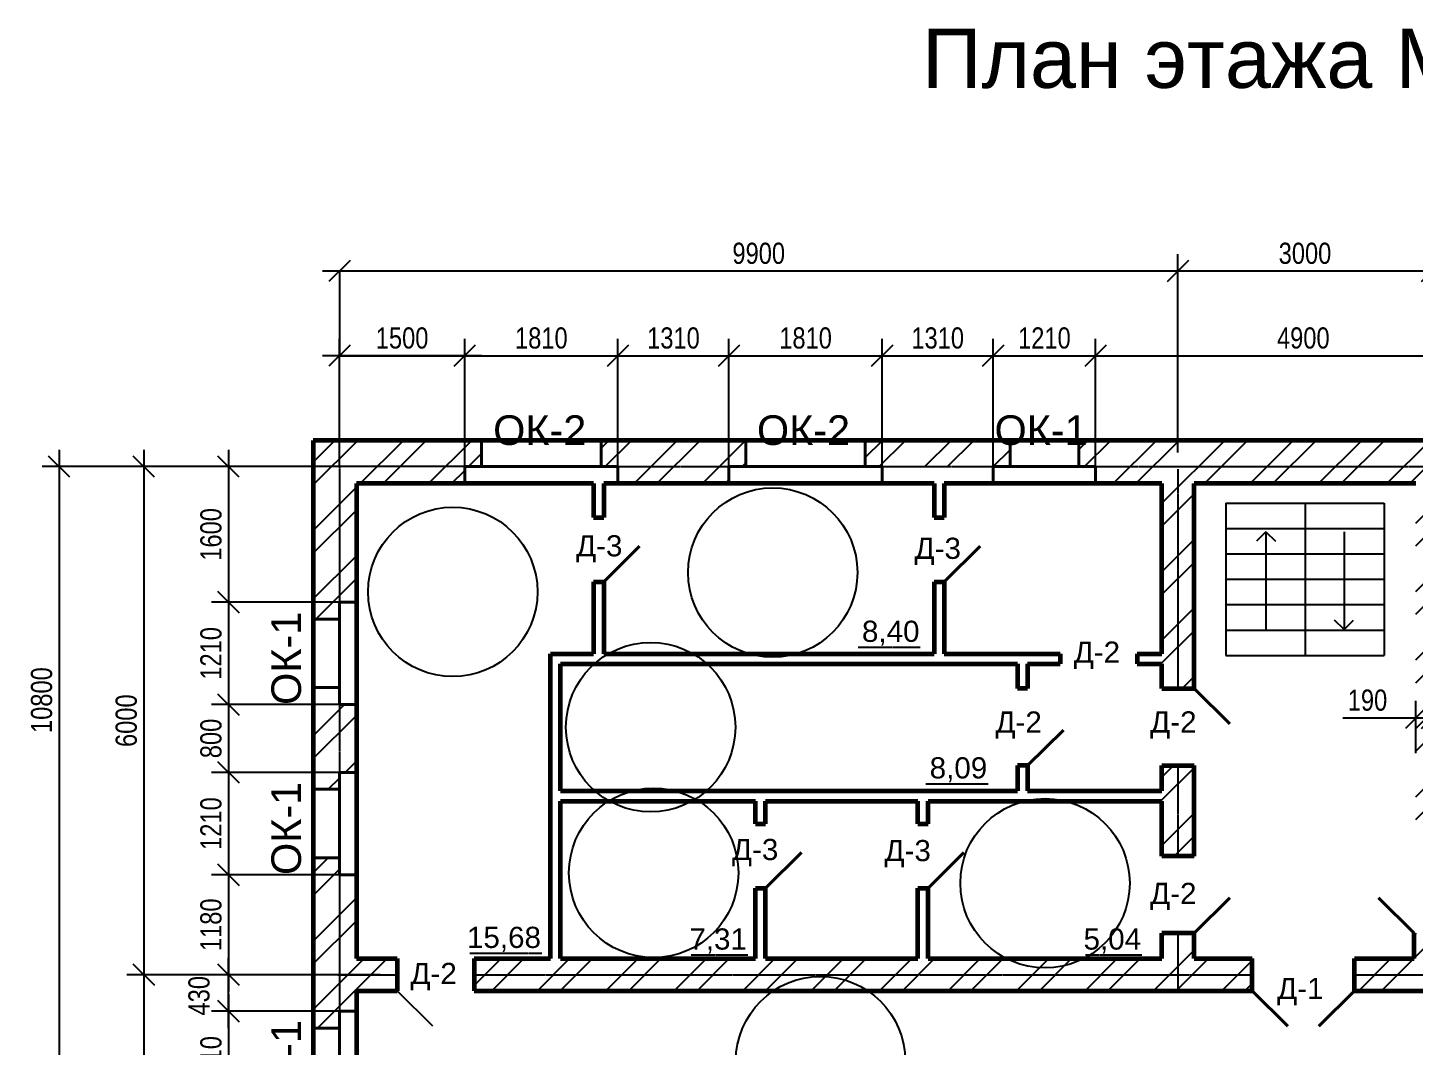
# Model space of a CAD drawing. Header units: millimetres. Extents: x -229914 to 856942, y -268655 to 87212.
# Drawn here: x 327836 to 344207, y -226900 to -214872 of the extents above; entities that cross this region are included whole.
import ezdxf

# ---------------------------------------------------------------- set-up
doc = ezdxf.new("R2010")
doc.units = ezdxf.units.MM
doc.linetypes.add('DASHDOT_axis', pattern=[24, 20, -1.5, 1, -1.5])
for name, color, linetype, lineweight in [('каменные и деревянные эл', 7, 'Continuous', 60), ('линия проёмов ворот дверей и окон', 7, 'Continuous', 40), ('Ось', 7, 'DASHDOT_axis', 25)]:
    doc.layers.add(name, color=color, linetype=linetype, lineweight=lineweight)
doc.styles.add('_ТЕКСТОВЫЙ', font='arial.ttf', dxfattribs={"width": 0.8})
doc.styles.get("Standard").update_dxf_attribs({"font": 'arial.ttf'})
doc.dimstyles.new('_GOST(Annotative)', dxfattribs={"dimscale": 100, "dimtxt": 2.5, "dimasz": 2.5, "dimexe": 2, "dimexo": 2, "dimgap": 0.8, "dimtad": 1, "dimtxsty": '_ТЕКСТОВЫЙ', "dimblk": 'OBLIQUE', "dimcen": 2.5, "dimdle": 2, "dimaunit": 1, "dimadec": 0, "dimazin": 0, "dimtfac": 1, "dimtmove": 1, "dimatfit": 3, "dimldrblk": 'DOT', "dimfxl": 1, "dimarcsym": 2})

# ---------------------------------------------------------------- blocks, each defined once
blk = doc.blocks.new('_Oblique')
at = {"color": 0, "linetype": 'ByBlock', "lineweight": -2}
blk.add_line((-0.5, -0.5), (0.5, 0.5), dxfattribs=at)
blk = doc.blocks.new('*D1098')
at = {"color": 0, "lineweight": -2, "transparency": 16777216}
for p, q in [((329207, -219855), (329207, -226255)), ((331297, -220055), (329007, -220055)), ((331297, -226055), (329007, -226055))]:
    blk.add_line(p, q, dxfattribs=at)
at = {"layer": 'Defpoints', "color": 0, "transparency": 16777216}
for p in [(331497, -220055), (329207, -226055), (331497, -226055)]:
    blk.add_point(p, dxfattribs=at)
at = {"color": 0, "lineweight": -2, "transparency": 16777216, "xscale": 250, "yscale": 250, "zscale": 250}
for p, rotation in [((329207, -220055), 90), ((329207, -226055), 270)]:
    blk.add_blockref('_Oblique', p, dxfattribs=dict(at, rotation=rotation))
at = {"color": 0, "transparency": 16777216, "insert": (329000, -223055), "char_height": 250, "attachment_point": 5, "rotation": 90, "style": '_ТЕКСТОВЫЙ'}
blk.add_mtext('6000', dxfattribs=at)
blk = doc.blocks.new('_Dot')
at = {"color": 0, "linetype": 'ByBlock', "lineweight": -2}
blk.add_line((-0.5, 0), (-1, 0), dxfattribs=at)
at = {"color": 0, "linetype": 'ByBlock', "lineweight": 25, "const_width": 0.5}
blk.add_lwpolyline([(-0.25, 0, 1), (0.25, 0, 1)], format="xyb", close=True, dxfattribs=at)
blk = doc.blocks.new('*D1099')
at = {"color": 0, "lineweight": -2, "transparency": 16777216}
for p, q in [((329207, -225855), (329207, -231055)), ((331997, -226055), (329007, -226055)), ((332029, -230855), (329007, -230855))]:
    blk.add_line(p, q, dxfattribs=at)
at = {"layer": 'Defpoints', "color": 0, "transparency": 16777216}
for p in [(332197, -226055), (329207, -230855), (332229, -230855)]:
    blk.add_point(p, dxfattribs=at)
at = {"color": 0, "lineweight": -2, "transparency": 16777216, "xscale": 250, "yscale": 250, "zscale": 250}
for p, rotation in [((329207, -226055), 90), ((329207, -230855), 270)]:
    blk.add_blockref('_Oblique', p, dxfattribs=dict(at, rotation=rotation))
at = {"color": 0, "transparency": 16777216, "insert": (329000, -228455), "char_height": 250, "attachment_point": 5, "rotation": 90, "style": '_ТЕКСТОВЫЙ'}
blk.add_mtext('4800', dxfattribs=at)
blk = doc.blocks.new('*D1100')
at = {"color": 0, "lineweight": -2, "transparency": 16777216}
for p, q in [((328207, -219855), (328207, -231055)), ((330007, -220055), (328007, -220055)), ((330007, -230855), (328007, -230855))]:
    blk.add_line(p, q, dxfattribs=at)
at = {"layer": 'Defpoints', "color": 0, "transparency": 16777216}
for p in [(330207, -220055), (328207, -230855), (330207, -230855)]:
    blk.add_point(p, dxfattribs=at)
at = {"color": 0, "lineweight": -2, "transparency": 16777216, "xscale": 250, "yscale": 250, "zscale": 250}
for p, rotation in [((328207, -220055), 90), ((328207, -230855), 270)]:
    blk.add_blockref('_Oblique', p, dxfattribs=dict(at, rotation=rotation))
at = {"color": 0, "transparency": 16777216, "insert": (328000, -222812), "char_height": 250, "attachment_point": 5, "rotation": 90, "style": '_ТЕКСТОВЫЙ'}
blk.add_mtext('10800', dxfattribs=at)
blk = doc.blocks.new('*D1101')
at = {"color": 0, "lineweight": -2, "transparency": 16777216}
for p, q in [((330207, -219855), (330207, -221855)), ((332478, -220055), (330007, -220055)), ((331531, -221655), (330007, -221655))]:
    blk.add_line(p, q, dxfattribs=at)
at = {"layer": 'Defpoints', "color": 0, "transparency": 16777216}
for p in [(332678, -220055), (330207, -221655), (331731, -221655)]:
    blk.add_point(p, dxfattribs=at)
at = {"color": 0, "lineweight": -2, "transparency": 16777216, "xscale": 250, "yscale": 250, "zscale": 250}
for p, rotation in [((330207, -220055), 90), ((330207, -221655), 270)]:
    blk.add_blockref('_Oblique', p, dxfattribs=dict(at, rotation=rotation))
at = {"color": 0, "transparency": 16777216, "insert": (330000, -220855), "char_height": 250, "attachment_point": 5, "rotation": 90, "style": '_ТЕКСТОВЫЙ'}
blk.add_mtext('1600', dxfattribs=at)
blk = doc.blocks.new('*D1102')
at = {"color": 0, "lineweight": -2, "transparency": 16777216}
for p, q in [((330207, -221455), (330207, -223065)), ((331517, -221655), (330007, -221655)), ((331517, -222865), (330007, -222865))]:
    blk.add_line(p, q, dxfattribs=at)
at = {"layer": 'Defpoints', "color": 0, "transparency": 16777216}
for p in [(331717, -221655), (330207, -222865), (331717, -222865)]:
    blk.add_point(p, dxfattribs=at)
at = {"color": 0, "lineweight": -2, "transparency": 16777216, "xscale": 250, "yscale": 250, "zscale": 250}
for p, rotation in [((330207, -221655), 90), ((330207, -222865), 270)]:
    blk.add_blockref('_Oblique', p, dxfattribs=dict(at, rotation=rotation))
at = {"color": 0, "transparency": 16777216, "insert": (330000, -222260), "char_height": 250, "attachment_point": 5, "rotation": 90, "style": '_ТЕКСТОВЫЙ'}
blk.add_mtext('1210', dxfattribs=at)
blk = doc.blocks.new('*D1103')
at = {"color": 0, "lineweight": -2, "transparency": 16777216}
for p, q in [((330207, -222665), (330207, -223865)), ((331517, -222865), (330007, -222865)), ((331517, -223665), (330007, -223665))]:
    blk.add_line(p, q, dxfattribs=at)
at = {"layer": 'Defpoints', "color": 0, "transparency": 16777216}
for p in [(331717, -222865), (330207, -223665), (331717, -223665)]:
    blk.add_point(p, dxfattribs=at)
at = {"color": 0, "lineweight": -2, "transparency": 16777216, "xscale": 250, "yscale": 250, "zscale": 250}
for p, rotation in [((330207, -222865), 90), ((330207, -223665), 270)]:
    blk.add_blockref('_Oblique', p, dxfattribs=dict(at, rotation=rotation))
at = {"color": 0, "transparency": 16777216, "insert": (330000, -223265), "char_height": 250, "attachment_point": 5, "rotation": 90, "style": '_ТЕКСТОВЫЙ'}
blk.add_mtext('800', dxfattribs=at)
blk = doc.blocks.new('*D1104')
at = {"color": 0, "lineweight": -2, "transparency": 16777216}
for p, q in [((330207, -223465), (330207, -225075)), ((331517, -223665), (330007, -223665)), ((331517, -224875), (330007, -224875))]:
    blk.add_line(p, q, dxfattribs=at)
at = {"layer": 'Defpoints', "color": 0, "transparency": 16777216}
for p in [(331717, -223665), (330207, -224875), (331717, -224875)]:
    blk.add_point(p, dxfattribs=at)
at = {"color": 0, "lineweight": -2, "transparency": 16777216, "xscale": 250, "yscale": 250, "zscale": 250}
for p, rotation in [((330207, -223665), 90), ((330207, -224875), 270)]:
    blk.add_blockref('_Oblique', p, dxfattribs=dict(at, rotation=rotation))
at = {"color": 0, "transparency": 16777216, "insert": (330000, -224270), "char_height": 250, "attachment_point": 5, "rotation": 90, "style": '_ТЕКСТОВЫЙ'}
blk.add_mtext('1210', dxfattribs=at)
blk = doc.blocks.new('*D1105')
at = {"color": 0, "lineweight": -2, "transparency": 16777216}
for p, q in [((330207, -224675), (330207, -226255)), ((331317, -224875), (330007, -224875)), ((331317, -226055), (330007, -226055))]:
    blk.add_line(p, q, dxfattribs=at)
at = {"layer": 'Defpoints', "color": 0, "transparency": 16777216}
for p in [(331517, -224875), (330207, -226055), (331517, -226055)]:
    blk.add_point(p, dxfattribs=at)
at = {"color": 0, "lineweight": -2, "transparency": 16777216, "xscale": 250, "yscale": 250, "zscale": 250}
for p, rotation in [((330207, -224875), 90), ((330207, -226055), 270)]:
    blk.add_blockref('_Oblique', p, dxfattribs=dict(at, rotation=rotation))
at = {"color": 0, "transparency": 16777216, "insert": (330000, -225465), "char_height": 250, "attachment_point": 5, "rotation": 90, "style": '_ТЕКСТОВЫЙ'}
blk.add_mtext('1180', dxfattribs=at)
blk = doc.blocks.new('*D1106')
at = {"color": 0, "lineweight": -2, "transparency": 16777216}
for p, q in [((330207, -226685), (330207, -225855)), ((331517, -226055), (330007, -226055)), ((331517, -226485), (330007, -226485))]:
    blk.add_line(p, q, dxfattribs=at)
at = {"layer": 'Defpoints', "color": 0, "transparency": 16777216}
for p in [(330207, -226055), (331717, -226055), (331717, -226485)]:
    blk.add_point(p, dxfattribs=at)
at = {"color": 0, "lineweight": -2, "transparency": 16777216, "xscale": 250, "yscale": 250, "zscale": 250}
for p, rotation in [((330207, -226055), 90), ((330207, -226485), 270)]:
    blk.add_blockref('_Oblique', p, dxfattribs=dict(at, rotation=rotation))
at = {"color": 0, "transparency": 16777216, "insert": (329859, -226303), "char_height": 250, "attachment_point": 5, "rotation": 90, "style": '_ТЕКСТОВЫЙ'}
blk.add_mtext('430', dxfattribs=at)
blk = doc.blocks.new('*D1107')
at = {"color": 0, "lineweight": -2, "transparency": 16777216}
for p, q in [((330207, -226285), (330207, -227895)), ((331517, -226485), (330007, -226485)), ((331517, -227695), (330007, -227695))]:
    blk.add_line(p, q, dxfattribs=at)
at = {"layer": 'Defpoints', "color": 0, "transparency": 16777216}
for p in [(331717, -226485), (330207, -227695), (331717, -227695)]:
    blk.add_point(p, dxfattribs=at)
at = {"color": 0, "lineweight": -2, "transparency": 16777216, "xscale": 250, "yscale": 250, "zscale": 250}
for p, rotation in [((330207, -226485), 90), ((330207, -227695), 270)]:
    blk.add_blockref('_Oblique', p, dxfattribs=dict(at, rotation=rotation))
at = {"color": 0, "transparency": 16777216, "insert": (330000, -227090), "char_height": 250, "attachment_point": 5, "rotation": 90, "style": '_ТЕКСТОВЫЙ'}
blk.add_mtext('1210', dxfattribs=at)
blk = doc.blocks.new('*D1109')
at = {"color": 0, "lineweight": -2, "transparency": 16777216}
for p, q in [((331517, -220055), (331517, -218545)), ((332995, -220055), (332995, -218545)), ((333195, -218745), (331317, -218745))]:
    blk.add_line(p, q, dxfattribs=at)
at = {"layer": 'Defpoints', "color": 0, "transparency": 16777216}
for p in [(331517, -218745), (331517, -220255), (332995, -220255)]:
    blk.add_point(p, dxfattribs=at)
at = {"color": 0, "lineweight": -2, "transparency": 16777216, "xscale": 250, "yscale": 250, "zscale": 250, "rotation": 180}
blk.add_blockref('_Oblique', (331517, -218745), dxfattribs=at)
at = {"color": 0, "lineweight": -2, "transparency": 16777216, "xscale": 250, "yscale": 250, "zscale": 250}
blk.add_blockref('_Oblique', (332995, -218745), dxfattribs=at)
at = {"color": 0, "transparency": 16777216, "insert": (332256, -218537), "char_height": 250, "attachment_point": 5, "style": '_ТЕКСТОВЫЙ'}
blk.add_mtext('1500', dxfattribs=at)
blk = doc.blocks.new('*D1110')
at = {"color": 0, "lineweight": -2, "transparency": 16777216}
for p, q in [((332995, -219855), (332995, -218545)), ((334805, -219855), (334805, -218545)), ((332795, -218745), (335005, -218745))]:
    blk.add_line(p, q, dxfattribs=at)
at = {"layer": 'Defpoints', "color": 0, "transparency": 16777216}
for p in [(334805, -218745), (332995, -220055), (334805, -220055)]:
    blk.add_point(p, dxfattribs=at)
at = {"color": 0, "lineweight": -2, "transparency": 16777216, "xscale": 250, "yscale": 250, "zscale": 250, "rotation": 180}
blk.add_blockref('_Oblique', (332995, -218745), dxfattribs=at)
at = {"color": 0, "lineweight": -2, "transparency": 16777216, "xscale": 250, "yscale": 250, "zscale": 250}
blk.add_blockref('_Oblique', (334805, -218745), dxfattribs=at)
at = {"color": 0, "transparency": 16777216, "insert": (333900, -218537), "char_height": 250, "attachment_point": 5, "style": '_ТЕКСТОВЫЙ'}
blk.add_mtext('1810', dxfattribs=at)
blk = doc.blocks.new('*D1111')
at = {"color": 0, "lineweight": -2, "transparency": 16777216}
for p, q in [((334805, -220055), (334805, -218545)), ((336115, -220055), (336115, -218545)), ((334605, -218745), (336315, -218745))]:
    blk.add_line(p, q, dxfattribs=at)
at = {"layer": 'Defpoints', "color": 0, "transparency": 16777216}
for p in [(336115, -218745), (334805, -220255), (336115, -220255)]:
    blk.add_point(p, dxfattribs=at)
at = {"color": 0, "lineweight": -2, "transparency": 16777216, "xscale": 250, "yscale": 250, "zscale": 250, "rotation": 180}
blk.add_blockref('_Oblique', (334805, -218745), dxfattribs=at)
at = {"color": 0, "lineweight": -2, "transparency": 16777216, "xscale": 250, "yscale": 250, "zscale": 250}
blk.add_blockref('_Oblique', (336115, -218745), dxfattribs=at)
at = {"color": 0, "transparency": 16777216, "insert": (335460, -218537), "char_height": 250, "attachment_point": 5, "style": '_ТЕКСТОВЫЙ'}
blk.add_mtext('1310', dxfattribs=at)
blk = doc.blocks.new('*D1112')
at = {"color": 0, "lineweight": -2, "transparency": 16777216}
for p, q in [((336115, -220055), (336115, -218545)), ((337925, -220055), (337925, -218545)), ((335915, -218745), (338125, -218745))]:
    blk.add_line(p, q, dxfattribs=at)
at = {"layer": 'Defpoints', "color": 0, "transparency": 16777216}
for p in [(337925, -218745), (336115, -220255), (337925, -220255)]:
    blk.add_point(p, dxfattribs=at)
at = {"color": 0, "lineweight": -2, "transparency": 16777216, "xscale": 250, "yscale": 250, "zscale": 250, "rotation": 180}
blk.add_blockref('_Oblique', (336115, -218745), dxfattribs=at)
at = {"color": 0, "lineweight": -2, "transparency": 16777216, "xscale": 250, "yscale": 250, "zscale": 250}
blk.add_blockref('_Oblique', (337925, -218745), dxfattribs=at)
at = {"color": 0, "transparency": 16777216, "insert": (337020, -218537), "char_height": 250, "attachment_point": 5, "style": '_ТЕКСТОВЫЙ'}
blk.add_mtext('1810', dxfattribs=at)
blk = doc.blocks.new('*D1113')
at = {"color": 0, "lineweight": -2, "transparency": 16777216}
for p, q in [((337925, -220055), (337925, -218545)), ((339235, -220055), (339235, -218545)), ((337725, -218745), (339435, -218745))]:
    blk.add_line(p, q, dxfattribs=at)
at = {"layer": 'Defpoints', "color": 0, "transparency": 16777216}
for p in [(339235, -218745), (337925, -220255), (339235, -220255)]:
    blk.add_point(p, dxfattribs=at)
at = {"color": 0, "lineweight": -2, "transparency": 16777216, "xscale": 250, "yscale": 250, "zscale": 250, "rotation": 180}
blk.add_blockref('_Oblique', (337925, -218745), dxfattribs=at)
at = {"color": 0, "lineweight": -2, "transparency": 16777216, "xscale": 250, "yscale": 250, "zscale": 250}
blk.add_blockref('_Oblique', (339235, -218745), dxfattribs=at)
at = {"color": 0, "transparency": 16777216, "insert": (338580, -218537), "char_height": 250, "attachment_point": 5, "style": '_ТЕКСТОВЫЙ'}
blk.add_mtext('1310', dxfattribs=at)
blk = doc.blocks.new('*D1114')
at = {"color": 0, "lineweight": -2, "transparency": 16777216}
for p, q in [((339235, -219855), (339235, -218545)), ((340445, -220055), (340445, -218545)), ((339035, -218745), (340645, -218745))]:
    blk.add_line(p, q, dxfattribs=at)
at = {"layer": 'Defpoints', "color": 0, "transparency": 16777216}
for p in [(340445, -218745), (339235, -220055), (340445, -220255)]:
    blk.add_point(p, dxfattribs=at)
at = {"color": 0, "lineweight": -2, "transparency": 16777216, "xscale": 250, "yscale": 250, "zscale": 250, "rotation": 180}
blk.add_blockref('_Oblique', (339235, -218745), dxfattribs=at)
at = {"color": 0, "lineweight": -2, "transparency": 16777216, "xscale": 250, "yscale": 250, "zscale": 250}
blk.add_blockref('_Oblique', (340445, -218745), dxfattribs=at)
at = {"color": 0, "transparency": 16777216, "insert": (339840, -218537), "char_height": 250, "attachment_point": 5, "style": '_ТЕКСТОВЫЙ'}
blk.add_mtext('1210', dxfattribs=at)
blk = doc.blocks.new('*D1115')
at = {"color": 0, "lineweight": -2, "transparency": 16777216}
for p, q in [((340445, -220055), (340445, -218545)), ((345349, -220055), (345349, -218545)), ((340245, -218745), (345549, -218745))]:
    blk.add_line(p, q, dxfattribs=at)
at = {"layer": 'Defpoints', "color": 0, "transparency": 16777216}
for p in [(345349, -218745), (340445, -220255), (345349, -220255)]:
    blk.add_point(p, dxfattribs=at)
at = {"color": 0, "lineweight": -2, "transparency": 16777216, "xscale": 250, "yscale": 250, "zscale": 250, "rotation": 180}
blk.add_blockref('_Oblique', (340445, -218745), dxfattribs=at)
at = {"color": 0, "lineweight": -2, "transparency": 16777216, "xscale": 250, "yscale": 250, "zscale": 250}
blk.add_blockref('_Oblique', (345349, -218745), dxfattribs=at)
at = {"color": 0, "transparency": 16777216, "insert": (342897, -218537), "char_height": 250, "attachment_point": 5, "style": '_ТЕКСТОВЫЙ'}
blk.add_mtext('4900', dxfattribs=at)
blk = doc.blocks.new('*D1122')
at = {"color": 0, "lineweight": -2, "transparency": 16777216}
for p, q in [((341417, -219886), (341417, -217545)), ((344417, -219886), (344417, -217545)), ((344617, -217745), (341217, -217745))]:
    blk.add_line(p, q, dxfattribs=at)
at = {"layer": 'Defpoints', "color": 0, "transparency": 16777216}
for p in [(341417, -217745), (341417, -220086), (344417, -220086)]:
    blk.add_point(p, dxfattribs=at)
at = {"color": 0, "lineweight": -2, "transparency": 16777216, "xscale": 250, "yscale": 250, "zscale": 250, "rotation": 180}
blk.add_blockref('_Oblique', (341417, -217745), dxfattribs=at)
at = {"color": 0, "lineweight": -2, "transparency": 16777216, "xscale": 250, "yscale": 250, "zscale": 250}
blk.add_blockref('_Oblique', (344417, -217745), dxfattribs=at)
at = {"color": 0, "transparency": 16777216, "insert": (342917, -217537), "char_height": 250, "attachment_point": 5, "style": '_ТЕКСТОВЫЙ'}
blk.add_mtext('3000', dxfattribs=at)
blk = doc.blocks.new('*D1140')
at = {"color": 0, "lineweight": -2, "transparency": 16777216}
blk.add_line((341617, -217745), (331317, -217745), dxfattribs=at)
at = {"layer": 'Defpoints', "color": 0, "transparency": 16777216}
for p in [(331517, -217745), (331517, -217745), (341417, -217745)]:
    blk.add_point(p, dxfattribs=at)
at = {"color": 0, "lineweight": -2, "transparency": 16777216, "xscale": 250, "yscale": 250, "zscale": 250, "rotation": 180}
blk.add_blockref('_Oblique', (331517, -217745), dxfattribs=at)
at = {"color": 0, "lineweight": -2, "transparency": 16777216, "xscale": 250, "yscale": 250, "zscale": 250}
blk.add_blockref('_Oblique', (341417, -217745), dxfattribs=at)
at = {"color": 0, "transparency": 16777216, "insert": (336467, -217537), "char_height": 250, "attachment_point": 5, "style": '_ТЕКСТОВЫЙ'}
blk.add_mtext('9900', dxfattribs=at)
blk = doc.blocks.new('*D1156')
at = {"color": 0, "lineweight": -2, "transparency": 16777216}
for p, q in [((344227, -223438), (344227, -222821)), ((344417, -223234), (344417, -222821)), ((343364, -223021), (344227, -223021)), ((344027, -223021), (344617, -223021))]:
    blk.add_line(p, q, dxfattribs=at)
at = {"layer": 'Defpoints', "color": 0, "transparency": 16777216}
for p in [(344417, -223021), (344417, -223434), (344227, -223638)]:
    blk.add_point(p, dxfattribs=at)
at = {"color": 0, "lineweight": -2, "transparency": 16777216, "xscale": 250, "yscale": 250, "zscale": 250, "rotation": 180}
blk.add_blockref('_Oblique', (344227, -223021), dxfattribs=at)
at = {"color": 0, "lineweight": -2, "transparency": 16777216, "xscale": 250, "yscale": 250, "zscale": 250}
blk.add_blockref('_Oblique', (344417, -223021), dxfattribs=at)
at = {"color": 0, "transparency": 16777216, "insert": (343655, -222814), "char_height": 250, "attachment_point": 5, "style": '_ТЕКСТОВЫЙ'}
blk.add_mtext('190', dxfattribs=at)

msp = doc.modelspace()

# ---------------------------------------------------------------- hatches: boundary and pattern name
h = msp.add_hatch()
h.set_pattern_fill('ANSI32', color=256, scale=60)
h.paths.add_polyline_path([(333195.14067, -219744.91861), (331517.265, -219744.91861), (331517.265, -220054.91861), (332995.14067, -220054.91861), (333195.14067, -220054.91861)])
h.paths.add_polyline_path([(332995.14067, -220054.91861), (331517.265, -220054.91861), (331517.265, -221654.91861), (331717.265, -221654.91861), (331717.265, -220254.91861), (332995.14067, -220254.91861)])
h.paths.add_polyline_path([(331517.265, -219744.91861), (331207.265, -219744.91861), (331207.265, -220054.91861), (331517.265, -220054.91861)])
h.paths.add_polyline_path([(331517.265, -220054.91861), (331207.265, -220054.91861), (331207.265, -221854.91861), (331517.265, -221854.91861), (331517.265, -221654.91861)])
h.paths.add_polyline_path([(336315.14067, -219744.91861), (334605.14067, -219744.91861), (334605.14067, -220054.91861), (334805.14067, -220054.91861), (336115.14067, -220054.91861), (336315.14067, -220054.91861)])
h.paths.add_polyline_path([(336115.14067, -220054.91861), (334805.14067, -220054.91861), (334805.14067, -220254.91861), (336115.14067, -220254.91861)])
h.paths.add_polyline_path([(339435.14067, -219744.91861), (337725.14067, -219744.91861), (337725.14067, -220054.91861), (337925.14067, -220054.91861), (339235.14067, -220054.91861), (339435.14067, -220054.91861)])
h = msp.add_hatch()
h.set_pattern_fill('ANSI32', color=256, scale=60)
h.paths.add_polyline_path([(341417.265, -223584.91861), (341227.265, -223584.91861), (341227.265, -224004.91861), (341227.265, -224654.91861), (341417.265, -224654.91861)], flags=17)
h.paths.add_polyline_path([(341607.265, -223584.91861), (341417.265, -223584.91861), (341417.265, -224654.91861), (341607.265, -224654.91861)], flags=17)
h.paths.add_polyline_path([(344417.265, -220054.91861), (340445.14067, -220054.91861), (340445.14067, -220254.91861), (341227.265, -220254.91861), (341227.265, -222264.91861), (341227.265, -222674.91861), (341607.265, -222674.91861), (341607.265, -220254.91861), (344227.265, -220254.91861), (344227.265, -222674.91861), (344227.265, -224654.91861), (344417.265, -224654.91861)])
h.paths.add_polyline_path([(344607.265, -223964.91861), (344607.265, -223844.91861), (344607.265, -223584.91861), (344607.265, -220254.91861), (345349.38933, -220254.91861), (345349.38933, -220054.91861), (344417.265, -220054.91861), (344417.265, -224654.91861), (344607.265, -224654.91861)])
h.paths.add_polyline_path([(345549.38933, -219744.91861), (340245.14067, -219744.91861), (340245.14067, -220054.91861), (340445.14067, -220054.91861), (345349.38933, -220054.91861), (345549.38933, -220054.91861)])
h.paths.add_polyline_path([(348069.38933, -219744.91861), (346359.38933, -219744.91861), (346359.38933, -220054.91861), (346559.38933, -220054.91861), (347869.38933, -220054.91861), (348069.38933, -220054.91861)])
h.paths.add_polyline_path([(347869.38933, -220054.91861), (346559.38933, -220054.91861), (346559.38933, -220254.91861), (346847.265, -220254.91861), (346967.265, -220254.91861), (347869.38933, -220254.91861)])
h.paths.add_polyline_path([(351189.38933, -219744.91861), (349479.38933, -219744.91861), (349479.38933, -220054.91861), (349679.38933, -220054.91861), (350989.38933, -220054.91861), (351189.38933, -220054.91861)])
h.paths.add_polyline_path([(350989.38933, -220054.91861), (349679.38933, -220054.91861), (349679.38933, -220254.91861), (350989.38933, -220254.91861)])
h.paths.add_polyline_path([(354627.265, -219744.91861), (352599.38933, -219744.91861), (352599.38933, -220054.91861), (352799.38933, -220054.91861), (354317.265, -220054.91861), (354317.265, -221654.91861), (354317.265, -221854.91861), (354627.265, -221854.91861)])
h.paths.add_polyline_path([(354317.265, -220054.91861), (352799.38933, -220054.91861), (352799.38933, -220254.91861), (354117.265, -220254.91861), (354117.265, -221654.91861), (354317.265, -221654.91861)], flags=17)
h.paths.add_polyline_path([(354627.265, -222664.91861), (354317.265, -222664.91861), (354317.265, -222864.91861), (354317.265, -223664.91861), (354317.265, -223864.91861), (354627.265, -223864.91861)])
h.paths.add_polyline_path([(354317.265, -222864.91861), (354117.265, -222864.91861), (354117.265, -223664.91861), (354317.265, -223664.91861)])
h = msp.add_hatch()
h.set_pattern_fill('ANSI32', color=256, scale=60)
h.paths.add_polyline_path([(331517.265, -222864.91861), (331517.265, -222664.91861), (331207.265, -222664.91861), (331207.265, -223864.91861), (331517.265, -223864.91861), (331517.265, -223664.91861)])
h.paths.add_polyline_path([(331717.265, -223055.06318), (331717.265, -222864.91861), (331517.265, -222864.91861), (331517.265, -223664.91861), (331717.265, -223664.91861)])
h.paths.add_polyline_path([(331517.265, -224874.91861), (331517.265, -224674.91861), (331207.265, -224674.91861), (331207.265, -226054.91861), (331517.265, -226054.91861)])
h.paths.add_polyline_path([(331717.265, -224874.91861), (331517.265, -224874.91861), (331517.265, -226054.91861), (331717.265, -226054.91861)])
h.paths.add_polyline_path([(331517.265, -226054.91861), (331207.265, -226054.91861), (331207.265, -226684.91861), (331517.265, -226684.91861), (331517.265, -226484.91861)])
h.paths.add_polyline_path([(331717.265, -226054.91861), (331517.265, -226054.91861), (331517.265, -226484.91861), (331717.265, -226484.91861)])
h.paths.add_polyline_path([(332197.265, -226054.91861), (331717.265, -226054.91861), (331717.265, -226244.91861), (332197.265, -226244.91861)])
h.paths.add_polyline_path([(332197.265, -225864.91861), (331717.265, -225864.91861), (331717.265, -226054.91861), (332197.265, -226054.91861)])
h = msp.add_hatch()
h.set_pattern_fill('ANSI32', color=256, scale=60)
h.paths.add_polyline_path([(342292.265, -230854.91861), (340445.14067, -230854.91861), (340245.14067, -230854.91861), (340245.14067, -231164.91861), (342292.265, -231164.91861)])
h.paths.add_polyline_path([(342292.265, -230654.91861), (341897.265, -230654.91861), (341777.265, -230654.91861), (340445.14067, -230654.91861), (340445.14067, -230854.91861), (342292.265, -230854.91861)])
h.paths.add_polyline_path([(339235.14067, -230654.91861), (337925.14067, -230654.91861), (337925.14067, -230854.91861), (339235.14067, -230854.91861)])
h.paths.add_polyline_path([(336115.14067, -230654.91861), (335797.265, -230654.91861), (335677.265, -230654.91861), (334805.14067, -230654.91861), (334805.14067, -230854.91861), (336115.14067, -230854.91861)])
h.paths.add_polyline_path([(336315.14067, -230854.91861), (336115.14067, -230854.91861), (334805.14067, -230854.91861), (334605.14067, -230854.91861), (334605.14067, -231164.91861), (336315.14067, -231164.91861)])
h.paths.add_polyline_path([(332995.14067, -230654.91861), (331717.265, -230654.91861), (331717.265, -228074.91861), (331717.265, -227825.72525), (331717.265, -227694.91861), (331517.265, -227694.91861), (331517.265, -230854.91861), (332995.14067, -230854.91861)])
h.paths.add_polyline_path([(333195.14067, -230854.91861), (332995.14067, -230854.91861), (331517.265, -230854.91861), (331517.265, -231164.91861), (333195.14067, -231164.91861)])
h.paths.add_polyline_path([(331517.265, -227694.91861), (331517.265, -227494.91861), (331207.265, -227494.91861), (331207.265, -230854.91861), (331517.265, -230854.91861)])
h.paths.add_polyline_path([(331517.265, -230854.91861), (331207.265, -230854.91861), (331207.265, -231164.91861), (331517.265, -231164.91861)])
h.paths.add_polyline_path([(336639.47001, -226244.91861), (337754.99679, -226244.91861, 0.3047887381)], flags=17)
h.paths.add_polyline_path([(339391.07453, -225864.91861), (336427.265, -225864.91861), (334127.265, -225864.91861), (334007.265, -225864.91861), (333107.265, -225864.91861), (333107.265, -226054.91861), (341417.265, -226054.91861), (341417.265, -225564.91861), (341227.265, -225564.91861), (341227.265, -225864.91861), (340303.73336, -225864.91861, -0.2414682922)])
h.paths.add_polyline_path([(341417.265, -226054.91861), (333107.265, -226054.91861), (333107.265, -226244.91861), (336639.47001, -226244.91861, -0.3047887381), (337754.99679, -226244.91861), (341417.265, -226244.91861)])
h.paths.add_polyline_path([(340303.73336, -225864.91861), (339391.07453, -225864.91861, 0.2414682922)], flags=16)
h.paths.add_polyline_path([(342292.265, -225864.91861), (341607.265, -225864.91861), (341607.265, -225564.91861), (341417.265, -225564.91861), (341417.265, -226054.91861), (342292.265, -226054.91861)])
h.paths.add_polyline_path([(342292.265, -226054.91861), (341417.265, -226054.91861), (341417.265, -226244.91861), (342292.265, -226244.91861)])
h.paths.add_polyline_path([(344397.265, -226054.91861), (343502.265, -226054.91861), (343502.265, -226244.91861), (344397.265, -226244.91861)])
h.paths.add_polyline_path([(344397.265, -225564.91861), (344207.265, -225564.91861), (344207.265, -225864.91861), (343502.265, -225864.91861), (343502.265, -226054.91861), (344397.265, -226054.91861)])
h.paths.add_polyline_path([(346206.24576, -225864.91861), (344587.265, -225864.91861), (344587.265, -225564.91861), (344397.265, -225564.91861), (344397.265, -226054.91861), (349526.78272, -226054.91861), (349526.78272, -225864.91861), (347059.99153, -225864.91861, -0.2241612539)])
h.paths.add_polyline_path([(349526.78272, -226054.91861), (344397.265, -226054.91861), (344397.265, -226244.91861), (349147.265, -226244.91861), (349526.78272, -226244.91861)])
h.paths.add_polyline_path([(347059.99153, -225864.91861), (346206.24576, -225864.91861, 0.2241612539)], flags=17)
h.paths.add_polyline_path([(351425.21281, -226054.91861), (350436.78272, -226054.91861), (350436.78272, -226244.91861), (350962.29483, -226244.91861), (351425.21281, -226244.91861)])
h.paths.add_polyline_path([(351425.21281, -225864.91861), (350436.78272, -225864.91861), (350436.78272, -226054.91861), (351425.21281, -226054.91861)])
h.paths.add_polyline_path([(354117.265, -225864.91861), (352335.21281, -225864.91861), (352335.21281, -226054.91861), (354117.265, -226054.91861)])
h.paths.add_polyline_path([(354117.265, -226054.91861), (352335.21281, -226054.91861), (352335.21281, -226244.91861), (354117.265, -226244.91861)])
h.paths.add_polyline_path([(354627.265, -224674.91861), (354317.265, -224674.91861), (354317.265, -224874.91861), (354317.265, -226054.91861), (354627.265, -226054.91861)])
h.paths.add_polyline_path([(354317.265, -224874.91861), (354117.265, -224874.91861), (354117.265, -226054.91861), (354317.265, -226054.91861)])
h.paths.add_polyline_path([(354627.265, -226054.91861), (354317.265, -226054.91861), (354317.265, -226484.91861), (354317.265, -226684.91861), (354627.265, -226684.91861)])
h.paths.add_polyline_path([(354317.265, -226054.91861), (354117.265, -226054.91861), (354117.265, -226484.91861), (354317.265, -226484.91861)])
h.paths.add_polyline_path([(354627.265, -227494.91861), (354317.265, -227494.91861), (354317.265, -227694.91861), (354317.265, -230854.91861), (354317.265, -231164.91861), (354627.265, -231164.91861)])
h.paths.add_polyline_path([(354317.265, -227694.91861), (354117.265, -227694.91861), (354117.265, -230854.91861), (354317.265, -230854.91861)])
h.paths.add_polyline_path([(354117.265, -230654.91861), (352799.38933, -230654.91861), (352799.38933, -230854.91861), (354117.265, -230854.91861)])
h.paths.add_polyline_path([(354117.265, -230854.91861), (352799.38933, -230854.91861), (352599.38933, -230854.91861), (352599.38933, -231164.91861), (354117.265, -231164.91861)])
h.paths.add_polyline_path([(354317.265, -230854.91861), (354117.265, -230854.91861), (354117.265, -231164.91861), (354317.265, -231164.91861)])
h.paths.add_polyline_path([(351189.38933, -230854.91861), (350989.38933, -230854.91861), (349679.38933, -230854.91861), (349479.38933, -230854.91861), (349479.38933, -231164.91861), (351189.38933, -231164.91861)])
h.paths.add_polyline_path([(350989.38933, -230654.91861), (350867.265, -230654.91861), (350747.265, -230654.91861), (349679.38933, -230654.91861), (349679.38933, -230854.91861), (350989.38933, -230854.91861)])
h.paths.add_polyline_path([(347869.38933, -230654.91861), (347447.265, -230654.91861), (347327.265, -230654.91861), (346559.38933, -230654.91861), (346559.38933, -230854.91861), (347869.38933, -230854.91861)])
h.paths.add_polyline_path([(348069.38933, -230854.91861), (347869.38933, -230854.91861), (346559.38933, -230854.91861), (346359.38933, -230854.91861), (346359.38933, -231164.91861), (348069.38933, -231164.91861)])
h.paths.add_polyline_path([(345549.38933, -230854.91861), (345349.38933, -230854.91861), (343502.265, -230854.91861), (343502.265, -231164.91861), (345549.38933, -231164.91861)])
h.paths.add_polyline_path([(345349.38933, -230654.91861), (344017.265, -230654.91861), (343897.265, -230654.91861), (343502.265, -230654.91861), (343502.265, -230854.91861), (345349.38933, -230854.91861)])

# ---------------------------------------------------------------- linework, layer by layer
for p, q in [((331517.265, -218744.91861), (341417.265, -218744.91861)), ((341417.265, -218744.91861), (344417.265, -218744.91861)), ((332620.62901, -226664.03009), (332197.265, -226244.91861))]:
    msp.add_line(p, q)
at = {"lineweight": 25}
for p, q in [((341983.21936, -220484.33139), (343851.31063, -220484.33139)), ((341983.21936, -220484.33139), (341983.21936, -222284.33139)), ((342917.265, -220484.33139), (342917.265, -222284.33139)), ((343851.31063, -220484.33139), (343851.31063, -222284.33139)), ((341983.21936, -220784.33139), (343851.31063, -220784.33139)), ((342455.86622, -220825.17807), (342343.89907, -220935.52418)), ((342455.86622, -220825.17807), (342455.86622, -221977.05161)), ((342455.86622, -220825.17807), (342567.83337, -220935.52418)), ((343378.66377, -220825.17807), (343378.66377, -221977.05161)), ((341983.21936, -221084.33139), (343851.31063, -221084.33139)), ((341983.21936, -221384.33139), (343851.31063, -221384.33139)), ((341983.21936, -221684.33139), (343851.31063, -221684.33139)), ((341983.21936, -221984.33139), (343851.31063, -221984.33139)), ((343378.66377, -221977.05161), (343266.69662, -221866.7055)), ((343378.66377, -221977.05161), (343490.63093, -221866.7055)), ((341983.21936, -222284.33139), (343851.31063, -222284.33139))]:
    msp.add_line(p, q, dxfattribs=at)
msp.add_lwpolyline([(331517.265, -217744.91861), (331517.265, -218744.91861)])
for centre in [(336631.90234, -221305.65111), (332854.12825, -221533.8949), (335191.07719, -223131.60079), (335226.21943, -224852.20719), (339847.40395, -224975.10769), (337197.2334, -227074.91861)]:
    msp.add_circle(centre, 1000)
at = {"layer": 'каменные и деревянные эл'}
for p, q in [((354627.265, -219744.91861), (331207.265, -219744.91861)), ((331207.265, -219744.91861), (331207.265, -231164.91861)), ((331717.265, -220254.91861), (331717.265, -225864.91861)), ((334517.265, -220254.91861), (331717.265, -220254.91861)), ((334517.265, -220254.91861), (334517.265, -220654.91861)), ((334637.265, -220254.91861), (334637.265, -220654.91861)), ((338537.265, -220254.91861), (334637.265, -220254.91861)), ((338537.265, -220254.91861), (338537.265, -220654.91861)), ((338657.265, -220254.91861), (338657.265, -220654.91861)), ((341227.265, -220254.91861), (338657.265, -220254.91861)), ((341227.265, -222264.91861), (341227.265, -220254.91861)), ((341607.265, -222674.91861), (341607.265, -220254.91861)), ((344227.265, -220254.91861), (341607.265, -220254.91861)), ((334517.265, -220654.91861), (334637.265, -220654.91861)), ((338537.265, -220654.91861), (338657.265, -220654.91861)), ((334517.265, -221414.91861), (334637.265, -221414.91861)), ((334517.265, -221414.91861), (334517.265, -222264.91861)), ((334637.265, -221414.91861), (334637.265, -222264.91861)), ((338537.265, -221414.91861), (338537.265, -222264.91861)), ((338537.265, -221414.91861), (338657.265, -221414.91861)), ((338657.265, -221414.91861), (338657.265, -222264.91861)), ((334007.265, -225864.91861), (334007.265, -222264.91861)), ((334007.265, -222264.91861), (334517.265, -222264.91861)), ((334637.265, -222264.91861), (338537.265, -222264.91861)), ((338657.265, -222264.91861), (340024.89341, -222264.91861)), ((340024.89341, -222264.91861), (340024.89341, -222384.91861)), ((340934.89341, -222264.91861), (340934.89341, -222384.91861)), ((340934.89341, -222264.91861), (341227.265, -222264.91861)), ((334127.265, -223884.91861), (334127.265, -222384.91861)), ((334127.265, -222384.91861), (339521.52234, -222384.91861)), ((339521.52234, -222384.91861), (339521.52234, -222674.91861)), ((339641.52234, -222384.91861), (340024.89341, -222384.91861)), ((339641.52234, -222384.91861), (339641.52234, -222674.91861)), ((340934.89341, -222384.91861), (341227.265, -222384.91861)), ((341227.265, -222674.91861), (341227.265, -222384.91861)), ((339641.52234, -222674.91861), (339521.52234, -222674.91861)), ((341227.265, -222674.91861), (341607.265, -222674.91861)), ((339641.52234, -223584.91861), (339521.52234, -223584.91861)), ((339521.52234, -223584.91861), (339521.52234, -223884.91861)), ((339641.52234, -223584.91861), (339641.52234, -223884.91861)), ((341227.265, -223884.91861), (341227.265, -223584.91861)), ((341227.265, -223584.91861), (341607.265, -223584.91861)), ((341607.265, -224654.91861), (341607.265, -223584.91861)), ((334127.265, -223884.91861), (339521.52234, -223884.91861)), ((339641.52234, -223884.91861), (341227.265, -223884.91861)), ((334127.265, -225864.91861), (334127.265, -224004.91861)), ((334127.265, -224004.91861), (336427.265, -224004.91861)), ((336427.265, -224272.15929), (336427.265, -224004.91861)), ((336547.265, -224272.15929), (336547.265, -224004.91861)), ((336547.265, -224004.91861), (338347.265, -224004.91861)), ((338347.265, -224272.15929), (338347.265, -224004.91861)), ((338467.265, -224272.15929), (338467.265, -224004.91861)), ((338467.265, -224004.91861), (341227.265, -224004.91861)), ((341227.265, -224654.91861), (341227.265, -224004.91861)), ((336427.265, -224272.15929), (336547.265, -224272.15929)), ((338347.265, -224272.15929), (338467.265, -224272.15929)), ((341607.265, -224654.91861), (341227.265, -224654.91861)), ((336427.265, -225864.91861), (336427.265, -225032.15929)), ((336427.265, -225032.15929), (336547.265, -225032.15929)), ((336547.265, -225864.91861), (336547.265, -225032.15929)), ((338347.265, -225864.91861), (338347.265, -225032.15929)), ((338347.265, -225032.15929), (338467.265, -225032.15929)), ((338467.265, -225864.91861), (338467.265, -225032.15929)), ((341227.265, -225864.91861), (341227.265, -225564.91861)), ((341607.265, -225564.91861), (341227.265, -225564.91861)), ((341607.265, -225864.91861), (341607.265, -225564.91861)), ((344207.265, -225864.91861), (344207.265, -225564.91861)), ((331717.265, -225864.91861), (332197.265, -225864.91861)), ((332197.265, -225864.91861), (332197.265, -226244.91861)), ((333107.265, -225864.91861), (334007.265, -225864.91861)), ((333107.265, -225864.91861), (333107.265, -226244.91861)), ((334127.265, -225864.91861), (336427.265, -225864.91861)), ((336547.265, -225864.91861), (338347.265, -225864.91861)), ((338467.265, -225864.91861), (341227.265, -225864.91861)), ((341607.265, -225864.91861), (342292.265, -225864.91861)), ((342292.265, -226244.91861), (342292.265, -225864.91861)), ((343502.265, -225864.91861), (344207.265, -225864.91861)), ((343502.265, -226244.91861), (343502.265, -225864.91861)), ((331717.265, -226244.91861), (332197.265, -226244.91861)), ((331717.265, -226244.91861), (331717.265, -227954.91861)), ((333107.265, -226244.91861), (342292.265, -226244.91861)), ((343502.265, -226244.91861), (349147.265, -226244.91861))]:
    msp.add_line(p, q, dxfattribs=at)
at = {"layer": 'линия проёмов ворот дверей и окон'}
for p, q in [((333195.14067, -220054.91861), (333195.14067, -219744.91861)), ((334605.14067, -220054.91861), (334605.14067, -219744.91861)), ((336315.14067, -220054.91861), (336315.14067, -219744.91861)), ((337725.14067, -220054.91861), (337725.14067, -219744.91861)), ((339435.14067, -220054.91861), (339435.14067, -219744.91861)), ((340245.14067, -220054.91861), (340245.14067, -219744.91861)), ((332995.14067, -220054.91861), (332995.14067, -220254.91861)), ((334805.14067, -220054.91861), (332995.14067, -220054.91861)), ((334805.14067, -220054.91861), (334805.14067, -220254.91861)), ((336115.14067, -220054.91861), (336115.14067, -220254.91861)), ((337925.14067, -220054.91861), (336115.14067, -220054.91861)), ((337925.14067, -220054.91861), (337925.14067, -220254.91861)), ((339235.14067, -220054.91861), (339235.14067, -220254.91861)), ((340445.14067, -220054.91861), (339235.14067, -220054.91861)), ((340445.14067, -220054.91861), (340445.14067, -220254.91861)), ((335060.62901, -220995.80712), (334637.265, -221414.91861)), ((339080.62901, -220995.80712), (338657.265, -221414.91861)), ((331517.265, -221654.91861), (331717.265, -221654.91861)), ((331517.265, -221654.91861), (331517.265, -222864.91861)), ((331517.265, -221854.91861), (331207.265, -221854.91861)), ((331517.265, -222664.91861), (331207.265, -222664.91861)), ((341607.265, -222674.91861), (342030.62901, -223094.03009)), ((331517.265, -222864.91861), (331717.265, -222864.91861)), ((340064.88634, -223165.80712), (339641.52234, -223584.91861)), ((331517.265, -223664.91861), (331717.265, -223664.91861)), ((331517.265, -223664.91861), (331517.265, -224874.91861)), ((331517.265, -223864.91861), (331207.265, -223864.91861)), ((336970.62901, -224613.0478), (336547.265, -225032.15929)), ((338890.62901, -224613.0478), (338467.265, -225032.15929)), ((331517.265, -224674.91861), (331207.265, -224674.91861)), ((331517.265, -224874.91861), (331717.265, -224874.91861)), ((342030.62901, -225145.80712), (341607.265, -225564.91861)), ((343783.90099, -225145.80712), (344207.265, -225564.91861)), ((342292.265, -226244.91861), (342715.62901, -226664.03009)), ((343502.265, -226244.91861), (343078.90099, -226664.03009)), ((331517.265, -226484.91861), (331717.265, -226484.91861)), ((331517.265, -226484.91861), (331517.265, -227694.91861)), ((331517.265, -226684.91861), (331207.265, -226684.91861))]:
    msp.add_line(p, q, dxfattribs=at)
at = {"layer": 'Ось'}
for p, q in [((332995.14067, -220054.91861), (331497.265, -220054.91861)), ((331517.265, -220054.91861), (331517.265, -221654.91861)), ((334805.14067, -220054.91861), (336115.14067, -220054.91861)), ((337925.14067, -220054.91861), (339235.14067, -220054.91861)), ((340445.14067, -220054.91861), (345349.38933, -220054.91861)), ((341417.265, -220086.10885), (341417.265, -222674.91861)), ((337640.4142, -222187.31987), (338374.78491, -222187.31987)), ((331517.265, -222864.91861), (331517.265, -223664.91861)), ((341417.265, -223584.91861), (341417.265, -224654.91861)), ((338439.91896, -223799.85137), (339174.28968, -223799.85137)), ((331517.265, -224874.91861), (331517.265, -226484.91861)), ((341417.265, -225564.91861), (341417.265, -226244.91861)), ((333054.45709, -225801.68182), (333904.99547, -225801.68182)), ((335670.49832, -225821.24215), (336337.05262, -225821.24215)), ((340324.56312, -225821.24215), (340991.11741, -225821.24215))]:
    msp.add_line(p, q, dxfattribs=at)
at = {"layer": 'Ось', "linetype": 'DASHDOT_axis'}
for p, q in [((331497.265, -226054.91861), (332197.265, -226054.91861)), ((333107.265, -226054.91861), (342292.265, -226054.91861)), ((343502.265, -226054.91861), (349526.78272, -226054.91861))]:
    msp.add_line(p, q, dxfattribs=at)
for points in [[(341417.265, -219094.01917), (341417.265, -218744.91861)], [(331517.265, -220054.91861), (331517.265, -219478.49427)], [(331517.265, -220054.91861), (329873.29888, -220054.91861)], [(331517.265, -226054.91861), (329873.29888, -226054.91861)]]:
    msp.add_lwpolyline(points, dxfattribs=at)

# ---------------------------------------------------------------- texts
at = {"lineweight": 25}
for s, width, gutter_width, insert, char_height, attachment_point in [('План этажа М1:100', 10354.2148148, 12.5, (338395.79175, -214882.20533), 700, 1), ('\\pxa0.66667,sm1.07917;ОК-2', 110.1427955, 1250, (334430.70344, -219803.82585), 350, 9), ('\\pxa0.66667,sm1.07917;ОК-2', 110.1427955, 1250, (337545.51176, -219803.82585), 350, 9), ('\\pxa0.66667,sm1.07917;ОК-1', 110.1427955, 1250, (340350.89562, -219803.82585), 350, 9), ('\\pxa0.66667,sm1.07917;Д-3', 110.1427955, 1250, (334857.31411, -220864.3847), 250, 3), ('\\pxa0.66667,sm1.07917;Д-3', 110.1427955, 1250, (338854.4564, -220894.25459), 250, 3), ('8,40', 110.1427955, 1250, (338365.36422, -221874.38346), 250, 3), ('\\pxa0.66667,sm1.07917;Д-2', 110.1427955, 1250, (340733.52739, -222120.38433), 250, 3), ('\\pxa0.66667,sm1.07917;Д-2', 110.1427955, 1250, (339809.37259, -222946.03679), 250, 3), ('\\pxa0.66667,sm1.07917;Д-2', 110.1427955, 1250, (341636.48989, -222944.86293), 250, 3), ('8,09', 110.1427955, 1250, (339164.86898, -223486.91496), 250, 3), ('\\pxa0.66667,sm1.07917;Д-3', 110.1427955, 1250, (336698.24337, -224450.96239), 250, 3), ('\\pxa0.66667,sm1.07917;Д-3', 110.1427955, 1250, (338499.1675, -224463.78584), 250, 3), ('\\pxa0.66667,sm1.07917;Д-2', 110.1427955, 1250, (341635.73363, -224969.69244), 250, 3), ('\\pxa0.66667,sm1.07917;15,68', 110.1427955, 1250, (333895.57477, -225488.74541), 250, 3), ('7,31', 110.1427955, 1250, (336327.63192, -225508.30574), 250, 3), ('5,04', 110.1427955, 1250, (340981.69671, -225508.30574), 250, 3), ('\\pxa0.66667,sm1.07917;Д-2', 110.1427955, 1250, (332901.74503, -225914.98027), 250, 3), ('\\pxa0.66667,sm1.07917;Д-1', 110.1427955, 1250, (343135.93745, -226092.13079), 250, 3)]:
    msp.add_mtext_dynamic_manual_height_columns(s, width=width, gutter_width=gutter_width, heights=[0], dxfattribs=dict(at, insert=insert, char_height=char_height, attachment_point=attachment_point))
at = {"lineweight": 25, "char_height": 350, "attachment_point": 9, "rotation": 90}
for insert in [(331067.46235, -221768.87962), (331067.46235, -223777.31852), (331067.46235, -226590.60922)]:
    msp.add_mtext_dynamic_manual_height_columns('\\pxa0.66667,sm1.07917;ОК-1', width=110.1427955, gutter_width=1250, heights=[0], dxfattribs=dict(at, insert=insert))

# ---------------------------------------------------------------- dimensions: what is measured, and where the dimension line sits
for base, p1, p2, picture, middle in [((331517.265, -217744.91861), (341417.265, -217744.91861), (331517.265, -217744.91861), '*D1140', (336467.265, -217537.27536)), ((341417.265, -217744.91861), (344417.265, -220086.10885), (341417.265, -220086.10885), '*D1122', (342917.265, -217537.19009)), ((334805.14067, -218744.91861), (332995.14067, -220054.91861), (334805.14067, -220054.91861), '*D1110', (333900.14067, -218537.27536)), ((336115.14067, -218744.91861), (334805.14067, -220254.91861), (336115.14067, -220254.91861), '*D1111', (335460.14067, -218537.19009)), ((337925.14067, -218744.91861), (336115.14067, -220254.91861), (337925.14067, -220254.91861), '*D1112', (337020.14067, -218537.27536)), ((339235.14067, -218744.91861), (337925.14067, -220254.91861), (339235.14067, -220254.91861), '*D1113', (338580.14067, -218537.19009)), ((340445.14067, -218744.91861), (339235.14067, -220054.91861), (340445.14067, -220254.91861), '*D1114', (339840.14067, -218537.27536))]:
    dim = msp.add_linear_dim(base=base, p1=p1, p2=p2, dimstyle='_GOST(Annotative)')
    dim.commit()
    dim.dimension.update_dxf_attribs({"geometry": picture, "text_midpoint": middle})
for base, p1, p2, text, picture, middle in [((331517.265, -218744.91861), (332995.14067, -220254.91861), (331517.265, -220254.91861), '1500', '*D1109', (332256.20283, -218537.27536)), ((345349.38933, -218744.91861), (340445.14067, -220254.91861), (345349.38933, -220254.91861), '4900', '*D1115', (342897.265, -218537.27536))]:
    dim = msp.add_linear_dim(base=base, p1=p1, p2=p2, text=text, dimstyle='_GOST(Annotative)')
    dim.commit()
    dim.dimension.update_dxf_attribs({"geometry": picture, "text_midpoint": middle})
for base, p1, p2, picture, middle in [((328207.265, -230854.91861), (330207.265, -220054.91861), (330207.265, -230854.91861), '*D1100', (327999.62175, -222812.36811)), ((330207.265, -226054.91861), (331717.265, -226484.91861), (331717.265, -226054.91861), '*D1106', (329858.77665, -226303.14524))]:
    dim = msp.add_linear_dim(base=base, p1=p1, p2=p2, angle=90, dimstyle='_GOST(Annotative)', override={"dimtmove": 2})
    dim.commit()
    dim.dimension.update_dxf_attribs({"geometry": picture, "text_midpoint": middle, "dimtype": 160})
for base, p1, p2, picture, middle in [((329207.265, -226054.91861), (331497.265, -220054.91861), (331497.265, -226054.91861), '*D1098', (328999.62175, -223054.91861)), ((330207.265, -221654.91861), (332677.7238, -220054.91861), (331730.89142, -221654.91861), '*D1101', (329999.62175, -220854.91861)), ((330207.265, -222864.91861), (331717.265, -221654.91861), (331717.265, -222864.91861), '*D1102', (329999.62175, -222259.91861)), ((330207.265, -223664.91861), (331717.265, -222864.91861), (331717.265, -223664.91861), '*D1103', (329999.62175, -223264.91861)), ((330207.265, -224874.91861), (331717.265, -223664.91861), (331717.265, -224874.91861), '*D1104', (329999.62175, -224269.91861)), ((330207.265, -226054.91861), (331517.265, -224874.91861), (331517.265, -226054.91861), '*D1105', (329999.62175, -225464.91861)), ((329207.265, -230854.91861), (332197.265, -226054.91861), (332228.63142, -230854.91861), '*D1099', (328999.62175, -228454.91861)), ((330207.265, -227694.91861), (331717.265, -226484.91861), (331717.265, -227694.91861), '*D1107', (329999.62175, -227089.91861))]:
    dim = msp.add_linear_dim(base=base, p1=p1, p2=p2, angle=90, dimstyle='_GOST(Annotative)')
    dim.commit()
    dim.dimension.update_dxf_attribs({"geometry": picture, "text_midpoint": middle})
dim = msp.add_linear_dim(base=(344417.265, -223021.44109), p1=(344227.265, -223638.17985), p2=(344417.265, -223433.82971), dimstyle='_GOST(Annotative)')
dim.commit()
dim.dimension.update_dxf_attribs({"geometry": '*D1156', "text_midpoint": (343654.86124, -222823.30292), "dimtype": 160})

doc.saveas('drawing.dxf')
